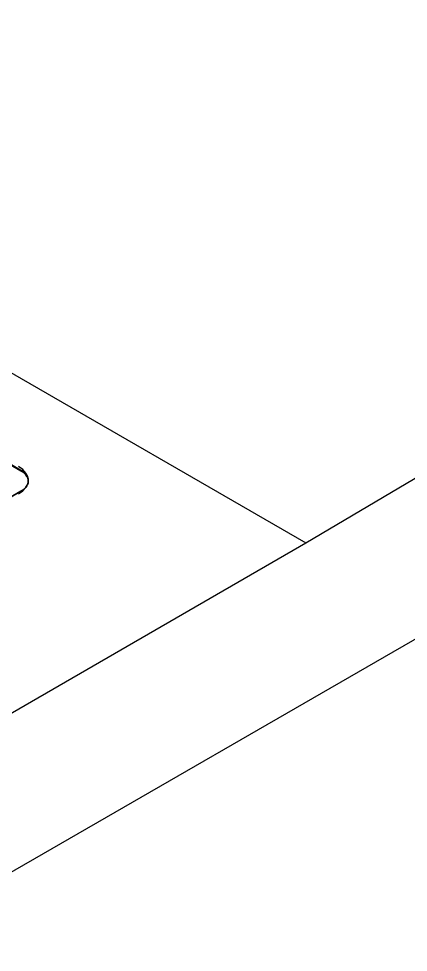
# Model space of a CAD drawing. Header units: millimetres. Extents: x 101 to 3000, y 150 to 4305.
# Drawn here: x 2422.8 to 2464.7, y 1101.2 to 1201.7 of the extents above; entities that cross this region are included whole.
import ezdxf

# ---------------------------------------------------------------- set-up
doc = ezdxf.new("R2010")
doc.units = ezdxf.units.MM
doc.header["$LTSCALE"] = 15
doc.layers.add('_Sichtbarkanten', color=7, linetype='Continuous', lineweight=25)
doc.layers.add('Sichtbar schmal (ISO)', color=7, linetype='Continuous', lineweight=35)

msp = doc.modelspace()

# ---------------------------------------------------------------- linework, layer by layer
at = {"layer": '_Sichtbarkanten'}
for p, q in [((1944.57, 1439.23), (2453.69, 1145.29)), ((1958.15, 1421.53), (2423.15, 1153.06)), ((2453.69, 1145.29), (2916.14, 1419.64)), ((2916.14, 1395.14), (2407.02, 1101.2)), ((2407.02, 1118.35), (2453.69, 1145.29))]:
    msp.add_line(p, q, dxfattribs=at)
msp.add_ellipse((2420.21, 1152.03), major_axis=(3.6, 0), ratio=0.57735, start_param=5.497787, end_param=7.068583, dxfattribs=at)
msp.add_open_spline([(2423.15, 1153.06), (2423.25, 1153), (2423.35, 1152.94), (2423.43, 1152.87)], degree=3, dxfattribs=at)
at = {"layer": 'Sichtbar schmal (ISO)'}
for p, q in [((2423, 1153.04), (1958, 1421.51)), ((2423, 1150.84), (2401.78, 1138.59))]:
    msp.add_line(p, q, dxfattribs=at)
for centre, major_axis, start_param, end_param in [((2423, 1152.8), (0.15, 0.26), 6.283179, 7.068583), ((2423, 1150.6), (-0.15, 0.26), 5.09637, 5.497787)]:
    msp.add_ellipse(centre, major_axis=major_axis, ratio=0.57735, start_param=start_param, end_param=end_param, dxfattribs=at)
msp.add_open_spline([(2423, 1153.04), (2423.08, 1153), (2423.16, 1152.95), (2423.23, 1152.89), (2423.3, 1152.84), (2423.37, 1152.78), (2423.43, 1152.72), (2423.49, 1152.67), (2423.54, 1152.6), (2423.58, 1152.54), (2423.63, 1152.48), (2423.66, 1152.42), (2423.7, 1152.35), (2423.7, 1152.35), (2423.7, 1152.35), (2423.7, 1152.35), (2423.73, 1152.28), (2423.75, 1152.22), (2423.77, 1152.16), (2423.77, 1152.15), (2423.77, 1152.15), (2423.77, 1152.15), (2423.78, 1152.08), (2423.79, 1152.02), (2423.79, 1151.95), (2423.79, 1151.95), (2423.79, 1151.95), (2423.79, 1151.94), (2423.79, 1151.88), (2423.78, 1151.82), (2423.77, 1151.75), (2423.77, 1151.75), (2423.77, 1151.74), (2423.77, 1151.74), (2423.75, 1151.68), (2423.73, 1151.62), (2423.71, 1151.56), (2423.7, 1151.55), (2423.7, 1151.54), (2423.7, 1151.54), (2423.67, 1151.48), (2423.64, 1151.42), (2423.6, 1151.37), (2423.59, 1151.36), (2423.59, 1151.35), (2423.58, 1151.35), (2423.54, 1151.29), (2423.5, 1151.23), (2423.44, 1151.18), (2423.44, 1151.17), (2423.43, 1151.17), (2423.43, 1151.16), (2423.37, 1151.11), (2423.31, 1151.05), (2423.24, 1151), (2423.24, 1151), (2423.24, 1151), (2423.23, 1150.99), (2423.16, 1150.94), (2423.08, 1150.89), (2423, 1150.84)], degree=3, knots=[0, 0, 0, 0, 0.083333, 0.083333, 0.083333, 0.166652, 0.166652, 0.166652, 0.248807, 0.248807, 0.248807, 0.330867, 0.330867, 0.330867, 0.333333, 0.333333, 0.333333, 0.41294, 0.41294, 0.41294, 0.416667, 0.416667, 0.416667, 0.495022, 0.495022, 0.495022, 0.5, 0.5, 0.5, 0.577106, 0.577106, 0.577106, 0.583333, 0.583333, 0.583333, 0.659245, 0.659245, 0.659245, 0.666667, 0.666667, 0.666667, 0.741119, 0.741119, 0.741119, 0.75, 0.75, 0.75, 0.825061, 0.825061, 0.825061, 0.833333, 0.833333, 0.833333, 0.911608, 0.911608, 0.911608, 0.916667, 0.916667, 0.916667, 1, 1, 1, 1], dxfattribs=at)

doc.saveas('drawing.dxf')
